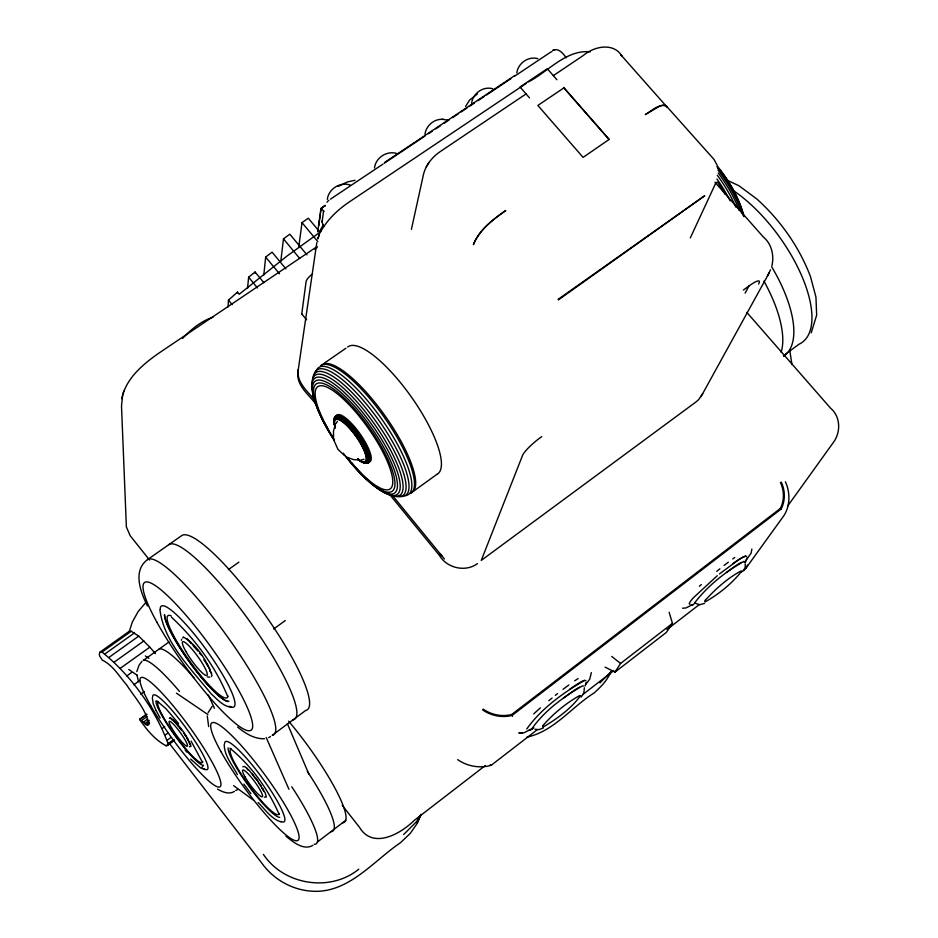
<?xml version="1.0" encoding="UTF-8"?>
<svg xmlns="http://www.w3.org/2000/svg" width="938" height="938" viewBox="0 0 938 938"><rect width="100%" height="100%" fill="white"/><g stroke="black" fill="none" stroke-linecap="round" stroke-linejoin="round"><path stroke-width="1.41" d="M207.263 715.975L208.67 726.587M298.296 369.42C296.045 383.138 309.036 392.143 315.965 401.945M746.941 558.333L745.3 562.448M256.953 780.369L249.238 770.415L244.677 766.51L242.778 766.733M228.016 306.984L228.462 300.113L237.478 292.14L239.202 294.262L287.028 256.027L320.773 231.674M237.42 292.914L237.478 292.14M586.203 682.231L585.078 686.018M247.538 288.341L248.64 277.202L255.077 271.997L263.883 282.701M122.632 395.32L121.506 406.025L126.372 526.933L130.194 535.739L149.552 560.033M254.972 273.122L255.077 271.997M323.622 226.421L322.086 222.048L323.598 210.827M322.203 220.7L322.086 222.048M263.766 275.127L265.677 257.094L272.079 252.146L285.891 268.854M280.825 261.174L283.464 238.873L289.819 234.195L306.937 254.831M298.812 246.811L302.001 222.623L308.297 218.214L320.386 232.718M317.982 238.58L320.538 229.704L323.188 224.991M317.712 231.838L320.843 209.315L321.957 207.697M318.709 225.917L320.339 214.192M320.503 213.02L321.171 208.248L325.322 205.457L321.171 208.248L323.927 211.507M181.351 640.302L181.573 639.446M224.252 744.303C224.112 755.629 232.378 765.068 237.373 774.554M771.892 265.876C774.342 255.605 771.693 243.857 763.309 236.974L715.002 182.3M152.319 697.731L153.234 703.793L155.943 710.183M316.81 242.637L297.991 371.483C295.716 385.729 309.528 394.886 316.563 405.11M136.784 671.608L139.07 665.136L141.978 661.325M411.407 229.353L423.542 174.163C426.004 164.408 432.91 156.306 441.247 150.912L526.218 93.835M526.757 728.978C541.144 708.753 562.964 692.865 584.48 680.425L585.887 680.636M532.526 727.829A33.006 3.482 -39.4 0 0 533.921 727.853L532.526 727.829C545.013 710.383 563.82 696.676 582.392 685.889L583.624 686.053M122.925 394.265C128.342 376.548 143.631 363.909 158.229 353.567L317.173 246.518M121.752 398.685L123.746 391.134M516.803 72.894C518.034 63.245 528.34 55.94 537.826 58.672M471.65 103.028C472.881 93.354 483.222 85.956 492.755 88.758M424.937 134.204C426.11 125.516 434.552 118.34 443.381 119.419M335.171 425.066L333.494 431.058L333.541 437.284M374.497 167.879C375.786 157.385 387.371 150.127 397.372 153.691M327.303 199.372C328.605 188.808 340.271 181.503 350.331 185.091M139.61 719.282C146.492 729.6 155.04 740.035 166.155 745.78L167.585 745.393L168.101 743.693C155.345 709.163 130.722 675.102 102.019 652.074L100.026 652.109L99.311 653.95L99.534 655.791L102.277 660.129C112.912 665.101 119.232 676.45 126.759 685.057C134.685 697.567 146.668 709.843 148.661 724.84L146.07 724.605L139.61 719.282L146.703 714.135M159.929 609.759C163.974 642.682 191.188 669.04 211.214 693.897C217.135 698.998 222.787 706.384 231.194 707.193M129.034 632.259L132.293 622.105L138.203 611.47L146.269 601.962M317.665 238.932L319.366 234.734M610.943 671.467C607.566 680.238 600.754 687.097 593.801 693.17C571.441 707.182 553.83 731.476 526.922 737.104M716.116 182.324L690.321 237.889M767.425 276.089L770.532 269.792M420.998 814.278L417.129 823.529L410.094 833.589L400.467 842.699C372.902 861.365 347.705 894.442 310.619 891.1C291.143 889.494 273.005 878.906 261.725 862.995L168.957 742.849M811.229 332.826L816.658 315.156L815.943 297.065L810.491 276.604C799.188 246.893 780.451 220.313 756.896 199.044L739.05 185.806L725.285 179.31M417.246 822.837L420.951 814.852M694.847 602.606A32.209 3.295 -39.9 0 0 695.668 603.04L694.847 602.606C707.803 585.887 725.297 571.723 743.799 561.463L744.455 562.038L743.799 561.463M483.199 709.151A34.507 32.994 28.7 0 0 509.475 715.026L511.656 714.533L780.31 508.513L781.178 506.719A33.311 30.368 31.5 0 0 780.439 482.46M482.66 709.914A35.492 33.932 28.7 0 0 509.697 715.952L512.113 715.401L781.084 509.088L782.058 507.083A34.26 31.235 31.5 0 0 781.295 482.144M747.48 565.075L745.663 568.768L741.043 572.332M182.734 638.086L183.297 636.961C196.898 644.898 206.935 660.657 212.023 675.512L211.39 676.556M208.119 712.669L212.152 706.42M745.124 293.125L748.97 285.984L743.4 290.03M541.73 436.639A19.721 3.752 -39.9 0 0 522.736 454.953L481.241 560.432L696.172 401.816L698.81 399.447L702.668 393.632M758.596 284.073L759.053 282.983A18.866 3.412 -41 0 0 749.005 285.961M700.991 396.704L769.312 272.63M169.356 718.438L169.743 717.746C179.451 724.312 186.85 735.439 190.989 746.378L189.429 746.66M743.517 570.656L745.194 567.349L745.218 563.715M320.726 231.592C327.608 219.281 338.161 209.385 349.804 201.611L526.148 83.447M420.705 814.735L416.449 821.758L403.633 834.539M429.018 162.415L426.262 166.917M336.015 423.566L337.375 421.361M465.6 106.428L469.598 100.085L477.395 93.999M609.852 674.07L611.424 671.62M605.069 667.141L615.011 672.1L620.581 663.447L672.44 623.407L669.134 612.268M672.44 623.407L666.308 632.458L615.011 672.1M787.697 506.016L833.46 442.314C840.976 432.219 840.612 416.437 830.529 408.147L746.871 312.448M745.956 568.205L784.25 515.161C790.288 505.195 790.242 492.204 785.387 481.757M202.057 767.225L203.089 765.83M581.138 697.063L583.835 692.983L584.386 687.8M585.992 684.107L589.791 679.018L591.339 672.628M745.417 561.17L751.115 553.139L751.866 549.035M611.975 670.799L599.992 682.841M182.535 338.489C191.035 329.414 201.119 321.089 213.067 317.161M717.3 575.709L693.088 598.034L690.192 601.633L689.207 603.744L690.169 604.248M328.886 200.251L328.417 200.615A2.814 0.891 -40.2 0 0 327.045 202.233M719.458 573.95L738.745 559.658L743.177 557.09L745.862 556.117L746.613 556.797M485.286 765.572L414.279 820.375C400.632 833.835 372.843 849.769 359.442 827.246L342.253 805.367M491.172 765.314L537.439 729.576M582.557 694.73L613.792 670.611M667 629.515L699.396 604.506M317.349 842.043L345.735 820.363M783.418 355.783L798.953 344.246A99.358 43.371 54.1 0 0 801.978 276.452A99.358 43.371 54.1 0 0 733.504 190.672M314.746 249.25L317.044 247.55M167.456 740.023L170.939 737.467M168.101 743.693L173.882 739.461M166.155 745.78L173.061 740.739M167.585 745.393L174.503 740.328M162.391 728.334L164.725 726.633M165.51 734.829L167.843 733.117M141.181 720.794L147.102 716.491M143.033 722.436L147.77 718.989M273.65 628.999L285.316 620.534M144.663 723.714L149.224 720.396M146.07 724.605L149.494 722.119M147.207 725.109L149.494 723.444M139.797 719.587L146.891 714.439M414.092 490.809L436.897 474.37M140.77 694.155L144.323 691.599M133.817 684.799L139.727 680.542M120.287 668.313L149.834 647.161L155.438 653.645M169.063 641.944L143.291 660.422A79.953 12.675 54 0 1 179.498 691.447M126.794 675.958L131.531 672.558M109.336 657.116L138.742 636.128L149.834 647.161M114.413 661.994L143.901 640.924M100.026 652.109L129.127 631.391L131.238 631.274L138.742 636.128M102.019 652.074L131.238 631.274M105.162 653.774L134.486 632.88M228.391 569.624L238.897 562.143M147.571 559.599L181.702 535.61A107.378 21.351 54.2 0 1 264.704 614.32A107.378 21.351 54.2 0 1 305.565 710.547L272.196 735.322A107.917 19.721 54.2 0 0 229.599 639.716A107.917 19.721 54.2 0 0 147.571 559.599C132.328 570.621 140.677 592.511 147.477 605.96M324.384 363.112L345.864 348.256M358.75 869.209C330.07 892.53 283.792 885.038 263.39 854.389M553.408 75.579L583.424 55.412C593.93 46.384 613.593 42.081 621.941 56.116L620.85 54.85L666.695 106.662M528.516 81.864C548.144 71.734 565.942 49.444 590.33 51.801M384.592 162.462L515.032 75.38M330.457 199.161L382.915 164.138M384.134 163.329L424.902 136.092M428.502 133.7L432.125 131.285M435.736 128.858L440.567 125.645M444.178 123.23L449.009 120.005M452.62 117.59L458.659 113.557M461.074 111.95L467.101 107.929M469.516 106.311L474.335 103.086M477.981 100.659L484.055 96.602M486.494 94.973L510.8 78.745M514.446 76.306L550.371 52.329M324.29 206.137L325.064 205.621M532.913 728.205L524.037 732.777L518.655 732.941M477.454 563.632C465.506 572.415 446.992 568.217 439.535 555.542L388.684 493.329M694.308 603.814L685.842 607.988L682.524 608.211M312.882 845.349C303.443 850.918 292.891 841.761 285.914 836.192M234.441 791.391C229.107 794.896 222.435 791.977 217.546 789.093M268.655 737.643L270.519 736.623M338.255 186.381L347.564 181.878L354.986 180.295M543.395 727.935L539.045 729.612L534.977 729.283M552.576 50.488C558.345 47.252 563.386 53.759 566.2 57.816M551.016 51.942L551.403 51.778A2.755 0.832 -42.1 0 1 551.966 51.696M532.397 729.272L530.369 729.682M704.602 603.357L699.854 604.729L696.383 603.65M201.529 655.17L199.372 653.165M553.432 50.101L554.053 49.949M554.135 49.925L554.85 49.737M490.996 765.373C479.74 768.562 467.218 766.311 457.65 759.639M361.517 459.843L364.05 459.303M693.17 604.799L691.623 604.822M264.516 738.745C254.245 739.097 245.181 733.317 237.595 727.009M209.725 677.236L207.298 676.861M529.337 729.67L530.896 729.682M257.821 781.53L265.173 792.833L266.357 797.03L264.387 797.148M519.523 733.047L520.402 733.059M521.54 733.059L522.384 733.07M359.746 460.03L353.591 459.632L347.764 457.51M442.138 119.208L447.637 120.134M665.71 105.513C657.948 104.329 651.476 110.954 645.25 114.612L659.942 105.959L662.779 105.208L666.308 105.994L714.017 159.413L717.124 165.229M204.742 769.57L200.591 767.894L190.672 759.112M258.102 802.447C265.091 809.33 271.129 818.874 281.013 821.934M205.059 660.387L203.98 659.777L210.288 669.72M145.367 655.955L148.907 658.3M176.473 693.182L207.908 714.557M261.104 785.657L258.607 782.691M183.485 732.871L185.736 735.568M128.776 669.486L136.901 675.079M229.869 748.161C251.267 765.619 268.174 789.221 279.196 814.489M233.597 785.645L253.307 800.02M156.904 700.897L166.038 708.776L178.595 723.538M780.31 508.513L781.084 509.088M344.563 455.622L337.903 449.302L334.163 440.848M611.74 656.448L620.581 663.447M206.524 664.01L208.048 665.359M171.408 617.122C195.174 639.235 215.271 666.297 227.664 696.395M263.449 789.515L262.183 788.319L263.648 791.144M181.949 730.714L172.592 719.329M184.962 735.04L187.963 739.179M444.413 558.978L440.145 553.76M192.958 645.403L197.742 650.995L197.719 650.046M188.292 740.797L189.652 742.321M556.926 79.742L547.288 68.72L520.027 86.988L529.536 97.904M563.679 87.445L608.996 139.199M302.001 222.623L317.818 241.617M283.464 238.873L299.679 258.442M265.677 257.094L279.477 273.814M301.977 314.183L306.62 319.823M248.64 277.202L257.446 287.919M391.943 494.865L441.845 555.847M228.462 300.113L232.132 304.592M209.596 670.67L211.648 673.191M255.23 778.036L252.17 773.639M189.171 742.884L190.684 744.784M255.265 777.426L258.313 781.53M243.857 784.109L250.915 793.607M170.845 718.051L172.299 720.138M246.682 767.976L247.925 770.004M191.106 741.137L202.42 762.242M187.201 638.731L191.434 643.761L190.297 641.533M174.855 721.521L175.711 723.092M156.107 710.523L160.128 717.922M186.861 738.124L187.811 739.906M511.656 714.533L512.558 716.304M208.342 694.988L214.439 708.284M266.193 737.503L288.939 789.257M287.333 723.573L308.919 774.225M177.493 724.453L177.95 725.59M666.308 105.994L666.883 107.518M193.885 645.391L194.483 647.044M136.913 674.785L138.543 681.738M789.761 350.273L791.953 364.612M180.307 727.935L180.354 728.556M771.763 266.943A99.639 42.644 54.1 0 1 783.64 356.088M763.966 281.189A99.815 42.198 54.1 0 1 781.143 352.289M563.14 698.411A33.006 3.482 -39.4 0 1 579.496 687.167M569.577 689.36A38.2 4.069 -39.4 0 1 584.48 680.425M533.71 713.924A47.51 5.112 -39.4 0 1 540.417 707.862M548.812 700.686A47.51 5.112 -39.4 0 1 552.06 698.013M555.319 695.363A47.51 5.112 -39.4 0 1 557.512 693.616M563.023 689.336A47.51 5.112 -39.4 0 1 568.874 684.975M574.713 680.824A47.51 5.112 -39.4 0 1 578.101 678.549M334.936 417.75A28.515 7.809 54.7 0 1 359.055 434.81A28.515 7.809 54.7 0 1 366.524 462.68M336.191 415.663A28.515 7.821 54.7 0 1 361.306 437.776A28.515 7.821 54.7 0 1 366.699 462.563M337.129 415.006A28.515 7.832 54.7 0 1 360.169 434.036A28.515 7.832 54.7 0 1 369.924 461.66M335.441 426.849A27.952 7.645 54.7 0 1 341.772 418.794A27.952 7.645 54.7 0 1 363.956 445.913A27.952 7.645 54.7 0 1 365.046 463.055M364.085 462.786A27.952 7.645 54.7 0 1 357.999 458.928M334.374 421.912A28.234 7.727 54.7 0 1 355.971 432.488A28.234 7.727 54.7 0 1 365.55 463.032M335.218 425.231A28.234 7.727 54.7 0 1 334.585 422.944M335.405 427.974A26.674 7.281 54.7 0 1 343.636 421.924A26.674 7.281 54.7 0 1 365.421 452.327A26.674 7.281 54.7 0 1 357.917 459.386M335.323 427.611A27.155 7.422 54.7 0 1 343.707 421.455A27.155 7.422 54.7 0 1 365.89 452.409A27.155 7.422 54.7 0 1 358.234 459.597M335.335 427.236A27.589 7.539 54.7 0 1 344.187 421.244A27.589 7.539 54.7 0 1 366.688 453.242A27.589 7.539 54.7 0 1 357.601 458.905M335.089 426.79A26.135 7.129 54.7 0 1 344.527 423.097A26.135 7.129 54.7 0 1 365.199 452.691A26.135 7.129 54.7 0 1 357.659 459.092M334.561 418.125A28.421 7.785 54.7 0 1 358.597 435.138A28.421 7.785 54.7 0 1 366.043 462.915M335.37 427.095A25.596 6.988 54.7 0 1 344.504 423.39A25.596 6.988 54.7 0 1 364.765 452.21A25.596 6.988 54.7 0 1 357.788 458.963M347.646 347.025A77.795 22.793 54.8 0 1 411.981 397.841A77.795 22.793 54.8 0 1 436.967 474.323M334.42 440.59A65.742 18.068 54.7 0 1 330.668 387.077A65.742 18.068 54.7 0 1 394.382 478.216A65.742 18.068 54.7 0 1 343.214 453.16M333.905 438.808A62.67 17.212 54.7 0 1 331.407 389.587A62.67 17.212 54.7 0 1 391.92 475.038A62.67 17.212 54.7 0 1 346.485 456.56M315.825 372.023A77.737 21.691 54.7 0 1 379.398 415.862A77.737 21.691 54.7 0 1 405.404 495.616M312.6 389.751A73.481 20.296 54.7 0 1 343.062 387.828A73.481 20.296 54.7 0 1 397.911 465.846A73.481 20.296 54.7 0 1 384.744 492.356M383.701 491.711A73.481 20.296 54.7 0 1 381.52 490.281M321.711 364.964A78.1 21.926 54.7 0 1 385.541 416.531A78.1 21.926 54.7 0 1 411.454 492.72M334.268 440.227A68.615 18.877 54.7 0 1 329.625 383.9A68.615 18.877 54.7 0 1 396.504 477.794A68.615 18.877 54.7 0 1 346.075 456.806M312.764 378.202A75.357 20.882 54.7 0 1 376.818 422.628A75.357 20.882 54.7 0 1 395.824 496.354M320.515 365.808A78.112 21.891 54.7 0 1 384.322 417.387A78.112 21.891 54.7 0 1 410.269 493.552M313.89 375.728A76.799 21.351 54.7 0 1 379.233 420.928A76.799 21.351 54.7 0 1 398.509 496.12M321.101 415.968A71.206 19.628 54.7 0 1 333.002 383.161A71.206 19.628 54.7 0 1 395.93 467.91A71.206 19.628 54.7 0 1 370.709 482.789M367.766 480.104A71.206 19.628 54.7 0 1 351.422 462.528M349.651 460.359A71.206 19.628 54.7 0 1 347.951 458.225M333.447 437.835A71.206 19.628 54.7 0 1 331.97 435.502M327.643 428.303A71.206 19.628 54.7 0 1 324.208 422.088M322.93 419.649A71.206 19.628 54.7 0 1 321.734 417.258M490.492 765.138A5.78 1.231 65 0 1 490.175 764.833M717.945 170.001A71.476 31.224 55.1 0 1 741.77 213.125M717.5 166.694A67.477 29.559 55.1 0 1 744.057 216.655M717.664 167.843A69.658 30.473 55.1 0 1 743.471 215.658M716.925 179.041A74.231 32.209 55.1 0 1 730.163 200.861M717.207 166.237A64.992 28.503 55.1 0 1 743.6 215.951M717.124 166.929A62.271 27.319 55.1 0 1 721.428 172.369M723.069 174.609A62.271 27.319 55.1 0 1 726.223 179.158M727.736 181.491A62.271 27.319 55.1 0 1 732.601 189.793M733.235 190.977A62.271 27.319 55.1 0 1 739.085 203.886M717.464 182.136A74.254 32.185 55.1 0 1 725.051 194.154M718.227 173.026A72.883 31.775 55.1 0 1 739.343 210.628M717.324 175.3A73.821 32.115 55.1 0 1 735.814 207.134M726.563 572.485A32.209 3.295 -39.9 0 1 741.477 562.319M732.848 563.668A37.274 3.858 -39.9 0 1 745.862 556.117M699.42 586.285A46.361 4.842 -39.9 0 1 701.319 584.562M716.726 571.359A46.361 4.842 -39.9 0 1 719.88 568.803M724.066 565.485A46.361 4.842 -39.9 0 1 728.357 562.19M732.719 558.954A46.361 4.842 -39.9 0 1 734.782 557.477M168.863 544.638A107.589 20.73 54.2 0 1 251.501 623.876A107.589 20.73 54.2 0 1 293.008 719.868M159.085 649.096A79.765 13.249 54 0 1 193.838 677.646M288.634 721.158A85.968 15.84 53.6 0 1 342.37 822.778M307.394 771.505A86.12 15.383 53.6 0 1 330.762 831.643M203.581 765.326A40.545 6.249 54 0 1 176.719 738.089A40.545 6.249 54 0 1 155.884 701.026M205.997 769.652A45.997 7.082 54 0 1 203.839 768.703M186.897 752.159A45.997 7.082 54 0 1 185.161 750.083M152.683 696.782A45.997 7.082 54 0 1 184.34 725.754A45.997 7.082 54 0 1 206.794 769.711M237.56 789.221A79.953 12.675 54 0 1 235.684 790.406M202.737 761.539A37.461 5.769 54 0 1 176.977 737.667A37.461 5.769 54 0 1 158.487 701.905M279.759 817.35A43.781 7.258 53.7 0 1 249.614 787.181A43.781 7.258 53.7 0 1 228.11 747.867M224.628 743.259A49.679 8.231 53.7 0 1 263.074 779.161A49.679 8.231 53.7 0 1 281.037 821.477M291.753 786.771A86.343 14.727 53.6 0 1 314.207 844.282M279.161 813.481A40.451 6.707 53.7 0 1 250 786.794A40.451 6.707 53.7 0 1 231.229 749.028M228.133 701.413A54.885 9.697 54.2 0 1 191.047 664.045A54.885 9.697 54.2 0 1 164.525 614.648M160.21 609.137A62.107 10.975 54.2 0 1 208.224 652.485A62.107 10.975 54.2 0 1 229.142 706.255M227.934 695.867A50.57 8.934 54.2 0 1 188.866 659.953A50.57 8.934 54.2 0 1 171.197 615.879M228.954 701.307A54.732 9.661 54.2 0 1 192.384 665.992A54.732 9.661 54.2 0 1 164.525 614.812M312.483 273.966A8.817 2.626 -39.7 0 0 306.128 281.353L301.79 313.702A8.559 2.486 -39.5 0 0 302.411 314.429M558.368 299.187L558.345 299.926L704.778 195.679L558.368 299.187M542.868 725.66L542.574 726.751L543.594 726.762C557.324 718.649 571.113 708.53 580.575 695.679L579.661 695.574C565.825 703.265 553.268 713.759 542.868 725.66M473.608 243.939L473.42 244.607C479.341 229.693 493.048 219.457 505.805 210.511C493.165 219.304 479.881 229.423 473.608 243.939M705.364 600.156L704.684 601.516L705.27 601.844C718.942 594.106 731.816 583.659 741.583 571.348L741.09 570.937C727.525 578.183 715.717 588.853 705.364 600.156M609.055 139.504L583.084 157.373L537.861 105.443L563.867 87.902L609.055 139.504M150.69 705.657A67.407 10.388 54 0 0 219.14 787.064A67.407 10.388 54 0 0 171.56 703.91A67.407 10.388 54 0 0 150.69 705.657M171.642 727.935A15.325 2.345 54 0 0 187.131 746.226A15.325 2.345 54 0 0 176.063 727.126A15.325 2.345 54 0 0 171.642 727.935M221.051 751.807A72.801 12.065 53.7 0 0 296.502 840.776A72.801 12.065 53.7 0 0 247.327 752.522A72.801 12.065 53.7 0 0 221.051 751.807M244.994 776.805A16.556 2.732 53.7 0 0 262.077 796.796A16.556 2.732 53.7 0 0 250.587 776.488A16.556 2.732 53.7 0 0 244.994 776.805M156.845 622.117A91.021 16.075 54.2 0 0 249.93 730.69A91.021 16.075 54.2 0 0 186.908 616.325A91.021 16.075 54.2 0 0 156.845 622.117M185.736 651.195A20.695 3.623 54.2 0 0 206.759 675.454A20.695 3.623 54.2 0 0 191.973 649.108A20.695 3.623 54.2 0 0 185.736 651.195"/></g></svg>
